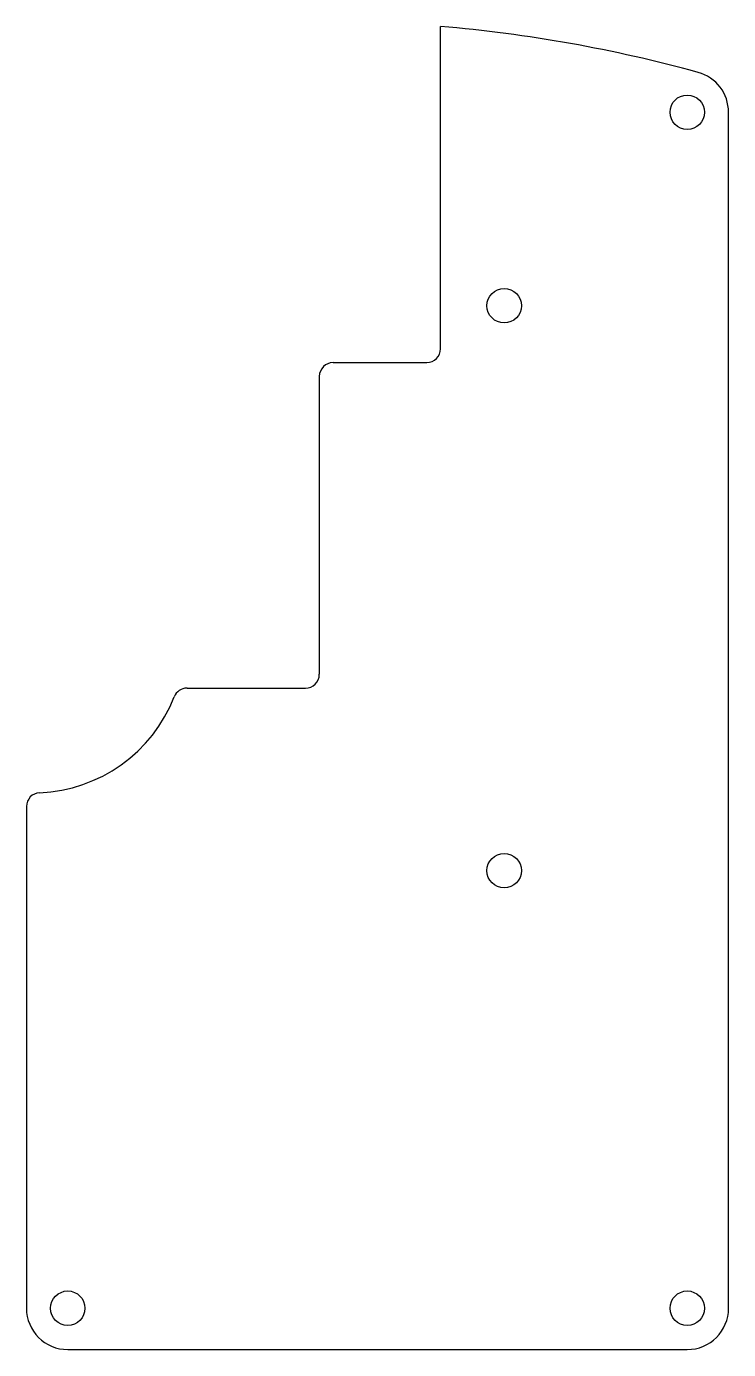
# Model space of a CAD drawing. Extents: x -25.5 to 25.5, y -96.4 to -0.4.
import ezdxf

# ---------------------------------------------------------------- set-up
doc = ezdxf.new("R2010")
doc.units = 0
doc.layers.add('VISIBLE', color=7, linetype='CONTINUOUS')

msp = doc.modelspace()

# ---------------------------------------------------------------- linework, layer by layer
at = {"layer": 'VISIBLE'}
for p, q in [((4.582, -23.77), (4.582, -0.374)), ((25.5, -93.4), (25.5, -6.6)), ((-3.226, -24.77), (3.582, -24.77)), ((-4.226, -25.77), (-4.226, -47.393)), ((-13.833, -48.393), (-5.226, -48.393)), ((-25.5, -56.99), (-25.5, -93.4)), ((-22.5, -96.4), (22.5, -96.4))]:
    msp.add_line(p, q, dxfattribs=at)
for centre in [(22.5, -6.6), (9.201, -20.643), (9.201, -61.643), (-22.5, -93.4), (22.5, -93.4)]:
    msp.add_circle(centre, 1.25, dxfattribs=at)
for centre, radius, start, end in [((-4.226, -104.005), 104.005, 74.65684, 85.14202), ((22.5, -6.6), 3, 0, 74.65684), ((3.582, -23.77), 1, 270, 0), ((-3.226, -25.77), 1, 90, 180), ((-5.226, -47.393), 1, 270, 0), ((-13.833, -49.393), 1, 90, 158.52369), ((-25, -45), 11, 272.38802, 338.52369), ((-24.5, -56.99), 1, 92.38802, 180), ((-22.5, -93.4), 3, 180, 270), ((22.5, -93.4), 3, 270, 0)]:
    msp.add_arc(centre, radius, start, end, dxfattribs=at)

doc.saveas('drawing.dxf')
